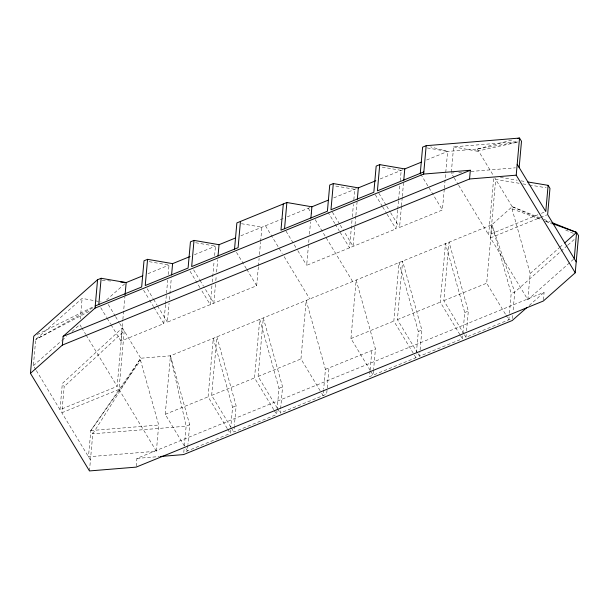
<?xml version="1.0" encoding="UTF-8"?>
<svg xmlns="http://www.w3.org/2000/svg" width="609" height="609" viewBox="0 0 609 609"><rect width="100%" height="100%" fill="white"/><g stroke="black" fill="none" stroke-linecap="round" stroke-linejoin="round"><path stroke-width="0.46" stroke-dasharray="3.04 2.28" d="M35.809 369.671L33.388 365.674L35.725 339.472L82.131 298.387L101.14 301.897M60.009 409.697L62.346 383.495L122.379 327.863L117.156 386.38L60.009 409.697L36.289 370.47M90.444 460.016L61.852 412.75L64.196 386.548L62.346 383.495M80.297 318.971L82.131 298.387M540.434 217.969L512.215 206.702L491.912 224.675L170.451 355.808L140.748 358.229L90.817 430.571L88.48 456.773L156.368 451.223L158.713 425.029L140.55 360.414L140.748 358.229L119.471 323.044M89.47 470.932L92.781 433.814L140.748 358.229M165.488 304.736L163.806 323.607L120.947 341.093L122.797 320.326M122.881 319.382L124.906 296.735M156.368 451.223L119.006 389.433L124.228 330.915L64.196 386.548M136.218 466.25L136.926 458.387L544.111 292.29L543.335 301.021M165.572 303.792L167.681 280.193M168.183 274.53L169.028 265.09L148.634 261.588M258.361 266.849L256.671 285.728L167.376 322.153L169.066 303.274M169.401 299.499L169.82 294.779M169.903 293.835L171.335 277.795M184.413 446.054L165.229 414.326L170.451 355.808L189.703 424.739L187.953 444.387M184.047 449.587L183.796 452.396L230.232 433.456L230.727 427.838M184.382 445.841L186.133 426.193L170.451 355.808M187.869 445.324L187.366 450.942L184.908 446.869M211.924 285.788L210.242 304.667L201.381 290.021M212.259 282.013L214.117 261.253M214.619 255.59L215.464 246.15L195.07 242.648M215.495 284.334L213.812 303.213L203.969 286.938M215.83 280.559L216.256 275.839M216.591 272.063L217.687 259.792M227.279 428.569L208.088 396.84L213.31 338.322L232.569 407.254L230.811 426.901M230.849 427.115L211.658 395.386L216.88 336.868L236.14 405.792L234.389 425.447M276.996 410.771L276.661 414.516L233.803 431.994L234.305 426.384M258.444 265.905L259.114 258.353M259.457 254.577L260.545 242.313M260.629 241.37L261.893 227.21L241.507 223.709M273.715 409.629L254.524 377.9L259.746 319.382L278.998 388.314L277.08 409.834M277.285 408.175L258.094 376.438L263.316 317.921L282.576 386.852L280.239 413.054L326.668 394.114L329.005 367.912M397.662 210.029L395.979 228.9L306.677 265.326L309.121 237.959M309.456 234.183L310.552 221.912M320.144 390.689L300.953 358.952L306.182 300.435L325.434 369.366L323.683 389.022M323.6 389.958L323.097 395.568L320.638 391.503M351.987 220.473L349.543 247.84L339.7 231.572M352.322 216.697L353.418 204.426M353.837 199.706L354.765 189.323L334.371 185.821M355.808 216.187L353.113 246.386L344.26 231.74M355.892 215.243L357.072 202.028M370.15 370.287L350.959 338.558L356.181 280.041L375.441 348.972L373.606 369.556M370.036 371.018L369.534 376.628L415.962 357.689L416.213 354.88M370.12 370.082L371.871 350.426M373.523 370.493L373.104 375.174L370.645 371.102M397.746 209.085L398.499 200.589M398.591 199.645L399.938 184.542M400.273 180.766L401.202 170.383L380.808 166.881M444.266 189.193L442.408 209.96L399.55 227.446L401.4 206.679M401.483 205.735L402.244 197.24M402.328 196.296L403.508 183.088M415.962 357.689L393.825 321.072L399.047 262.555L418.307 331.486L416.297 353.943M417.568 352.976L397.395 319.618L402.618 261.101L421.877 330.032L419.875 352.489M462.65 335.94L462.398 338.749L419.54 356.227L419.791 353.426M444.349 188.25L447.63 151.443L430.647 146.883M451.345 172.119L453.606 146.853L517.726 141.623M459.94 334.676L440.261 302.133L445.484 243.615L464.736 312.546L462.733 335.003M464.005 334.036L443.832 300.671L449.054 242.154L468.313 311.085L466.555 330.74M453.606 146.853L477.144 151.199L477.334 149.015L512.192 139.971M512.656 315.538L512.405 318.347L465.969 337.287L466.22 334.486M537.869 214.764L488.631 234.853L493.686 178.224M573.549 259.236L527.843 299.697L490.473 237.898L495.696 179.381L519.089 183.263M505.386 314.107L486.69 283.193L491.912 224.675L514.742 292.145L512.991 311.8M527.843 299.697L530.18 273.494L512.024 208.887L512.215 206.702L494.774 177.858M509.086 317L508.835 319.801L505.881 314.922M509.421 313.254L511.172 293.607L491.912 224.675M189.703 424.739L186.133 426.193L92.781 433.814L90.817 430.571L140.55 360.414M106.567 299.933L124.769 283.817M33.388 365.674L61.509 340.774M62.217 340.149L66.434 336.419M72.06 331.433L79.794 324.589L81.271 327.025M530.18 273.494L559.009 247.97M559.709 247.353L563.226 244.239M567.207 245.701L514.742 292.145L511.172 293.607M567.915 245.077L575.003 238.797M529.229 305.467L544.111 292.29M92.659 307.872L35.725 339.472L89.85 311.039M37.157 334.547L93.992 306.426M148.033 273.654L169.028 265.09M194.469 254.714L215.464 246.15M240.905 235.774L283.84 218.258M287.334 216.834L309.76 207.684M333.77 197.887L357.62 188.158M380.206 178.947L404.056 169.218M426.635 160.007L447.63 151.443L477.334 149.015L517.817 141.958M541.386 213.333L544.02 212.252M61.852 412.75L119.006 389.433M490.473 237.898L539.711 217.816M540.594 217.459L546.745 214.947M165.229 414.326L208.088 396.84M211.658 395.386L254.524 377.9M258.094 376.438L300.953 358.952M350.959 338.558L393.825 321.072M397.395 319.618L440.261 302.133M443.832 300.671L486.69 283.193M232.569 407.254L236.14 405.792M278.998 388.314L282.576 386.852M325.434 369.366L375.441 348.972M418.307 331.486L421.877 330.032M464.736 312.546L468.313 311.085M477.144 151.199L517.802 142.133M454.093 172.827L451.261 173.055L453.72 177.12M458.805 172.438L461.637 172.21M471.069 171.441L515.389 167.825M90.817 430.571L158.713 425.029M136.926 458.387L159.33 456.56M102.183 280.193L106.796 280.65M107.717 280.741L112.33 281.198M500.4 177.417L517.247 180.211M520.984 180.835L525.666 181.611M522.834 183.888L528.445 184.816M529.381 184.976L546.22 187.77M427.244 147.941L447.63 151.443M512.024 208.887L541.211 219.522M545.634 221.128L550.939 223.061M543.959 219.377L550.133 221.843M512.215 206.702L541.508 219.484M545.816 221.364L551.845 223.998M565.632 230.019L574.241 233.78M477.334 149.015L493.366 175.529M454.215 177.935L458.151 184.443M458.638 185.25L488.631 234.853M420.758 174.159L442.408 209.96M378.882 193.274L386.266 205.477M386.753 206.291L390.202 211.985M390.689 212.8L399.55 227.446M464.492 334.851L465.969 337.287M375.311 194.728L382.201 206.124M382.688 206.931L386.624 213.439M387.118 214.254L395.979 228.9M460.434 335.49L462.398 338.749M332.445 212.214L339.83 224.417M340.324 225.231L343.765 230.925M418.063 353.791L419.54 356.227M327.893 212.046L334.783 223.434M335.27 224.249L339.213 230.758M308.329 208.27L311.778 213.965M315.218 219.659L352.611 281.495M286.017 231.154L297.329 249.865M297.824 250.68L306.677 265.326M265.471 225.756L282.195 253.42M284.167 256.671L309.753 298.981M236.498 252.37L246.341 268.638M246.835 269.452L256.671 285.728M193.639 269.848L199.546 279.615M200.034 280.429L203.482 286.123M277.773 408.989L280.239 413.054M190.069 271.309L200.894 289.206M274.202 410.443L276.661 414.516M147.203 288.795L153.11 298.555M153.597 299.369L157.046 305.063M157.541 305.878L167.376 322.153M231.344 427.929L233.803 431.994M143.633 290.249L149.045 299.202M149.54 300.016L153.476 306.525M153.963 307.339L163.806 323.607M227.766 429.383L230.232 433.456M108.295 304.569L115.093 315.812M115.581 316.619L118.983 322.245M100.774 307.735L106.674 317.495M107.169 318.309L110.61 324.011M111.104 324.818L120.947 341.093M81.758 327.84L85.694 334.349M86.181 335.156L117.156 386.38"/><path stroke-width="0.91" d="M551.899 222.551L576.586 232.41L578.55 235.66L575.239 272.779L543.335 301.021L136.142 467.126L89.47 470.932L30.45 373.34L33.761 336.221L97.569 279.737L101.14 278.275L126.17 282.576L142.788 275.801M62.354 345.097L63.13 336.366L95.034 308.124L423.643 174.075L470.323 170.261L469.547 178.993L62.354 345.097L30.45 373.34M95.034 308.124L97.569 279.737M98.803 304.477L101.14 278.275M125.073 294.847L126.17 282.576L120.628 282.028M190.092 256.496L172.598 263.636L147.576 259.335L145.239 285.537L188.097 268.051L190.434 241.849L194.012 240.395L219.034 244.696L235.653 237.913M171.586 274.964L172.598 263.636M194.012 240.395L191.668 266.597L238.104 247.657L240.441 221.455M218.022 256.024L219.034 244.696M234.534 249.111L236.871 222.909L286.877 202.515L311.899 206.809L328.525 200.034M283.307 203.969L280.97 230.172L327.398 211.232L329.735 185.029L333.313 183.568L358.336 187.869L375.829 180.736M284.54 228.718L286.877 202.515M310.894 218.136L311.899 206.809M333.313 183.568L330.969 209.77L373.835 192.284L376.172 166.09L379.742 164.628L404.772 168.929L421.39 162.146M357.323 199.196L358.336 187.869M379.742 164.628L377.405 190.83L423.841 171.89M403.759 180.256L404.772 168.929M420.271 173.344L422.608 147.142L426.178 145.688L519.53 138.068L521.494 141.311L519.157 167.513M423.643 174.075L426.178 145.688M575.239 272.779L516.219 175.186L519.53 138.068L517.696 138.54M527.539 181.924L548.123 185.334L545.778 211.536L517.193 164.27M574.249 258.612L576.586 232.41L552.706 223.709M564.634 242.991L576.586 232.41M527.097 307.355L512.207 320.532L183.598 454.58L160.258 456.484M147.576 259.335L144.006 260.797L141.661 286.999L95.232 305.939M63.13 336.366L470.323 170.261M469.547 178.993L516.219 175.186M548.123 185.334L549.965 188.387L547.628 214.589L576.213 261.862"/></g></svg>
